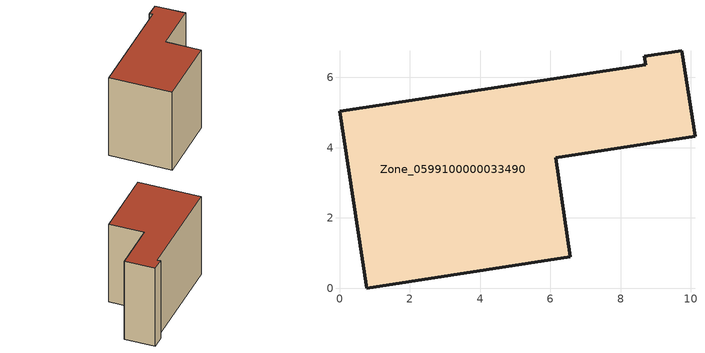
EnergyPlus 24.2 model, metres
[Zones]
Zone_0599100000033490
 floor ground (C_G): 0,5.04 8.72,6.36 8.68,6.6 9.74,6.76 10.12,4.32 6.15,3.71 6.57,0.9 0.77,0 z0
 wall outside (C_F): 0.77,0 6.57,0.9 6.15,3.71 10.12,4.32 9.74,6.76 8.68,6.6 8.72,6.36 0,5.04 0.77,0 z0:7.04
 roof outside (C_R): 8.72,6.36 0,5.04 0.77,0 6.57,0.9 6.15,3.71 10.12,4.32 9.74,6.76 8.68,6.6 z7.04
[BUILDING]
Pand.0599100000033490: North Axis=0; Terrain=City; Loads Convergence Tolerance Value=0.04; Temperature Convergence Tolerance Value=0.4; Solar Distribution=FullExterior; Maximum Number of Warmup Days=25; Minimum Number of Warmup Days=1
[Site:Location]
Rotterdam.The.Hague.AP_ZH_NLD Design_Conditions: Latitude=51.96; Longitude=4.45; Time Zone=1; Elevation=-4.5
[SITE:GROUNDTEMPERATURE:BUILDINGSURFACE]
18, 18, 18, 18, 18, 18, 18, 18, 18, 18, 18, 18
[MATERIAL] Thermal Absorptance=0.9; Solar Absorptance=0.7; Visible Absorptance=0.7
Name | Roughness | Thickness | Conductivity | Density | Specific Heat
G.TI.1946 | MediumSmooth | 0.15 | 1 | 540 | 1210
F.TI.1946 | Rough | 0.3 | 0.857143 | 1920 | 840
R.TI.1946 | MediumRough | 0.2 | 0.1 | 1500 | 1000
[CONSTRUCTION]
C_G: G.TI.1946
C_F: F.TI.1946
C_R: R.TI.1946
[ZONE]
Zone_0599100000033490: Type=1; Multiplier=1; Ceiling Height=Autocalculate; Volume=Autocalculate; Floor Area=autocalculate; Part of Total Floor Area=Yes
[ZONEINFILTRATION:DESIGNFLOWRATE]
Infil_Zone_0599100000033490: Zone or ZoneList or Space or SpaceList=Zone_0599100000033490; Schedule=AlwaysOn; Design Flow Rate Calculation Method=Flow/Area; Flow Rate per Floor Area=0.003; Constant Term Coefficient=1; Temperature Term Coefficient=0; Velocity Term Coefficient=0; Velocity Squared Term Coefficient=0
[HVACTEMPLATE:ZONE:IDEALLOADSAIRSYSTEM]
Zone_0599100000033490: Maximum Heating Supply Air Temperature=50; Minimum Cooling Supply Air Temperature=13; Maximum Heating Supply Air Humidity Ratio=0.0156; Minimum Cooling Supply Air Humidity Ratio=0.0077; Heating Limit=NoLimit; Cooling Limit=NoLimit; Dehumidification Control Type=ConstantSensibleHeatRatio; Cooling Sensible Heat Ratio=0.7; Dehumidification Setpoint=60; Humidification Control Type=None; Humidification Setpoint=30; Outdoor Air Method=None; Outdoor Air Flow Rate per Person=0.00944; Outdoor Air Flow Rate per Zone Floor Area=0; Outdoor Air Flow Rate per Zone=0; Demand Controlled Ventilation Type=None; Outdoor Air Economizer Type=NoEconomizer; Heat Recovery Type=None; Sensible Heat Recovery Effectiveness=0.7; Latent Heat Recovery Effectiveness=0.65
[ZONECONTROL:THERMOSTAT]
ThermostatControl_Zone_0599100000033490: Zone or ZoneList=Zone_0599100000033490; Control Type Schedule=DualSetpointControlType; Control 1=Thermostat_Zone_0599100000033490; Temperature Difference Between Cutout And Setpoint=0
[THERMOSTATSETPOINT:DUALSETPOINT]
Thermostat_Zone_0599100000033490: Heating Setpoint Temperature Schedule=HeatingSetpoint_Zone_0599100000033490; Cooling Setpoint Temperature Schedule=CoolingSetpoint_Zone_0599100000033490
[SCHEDULE:COMPACT]
HeatingSetpoint_Zone_0599100000033490: Through: 12/31, For: AllDays, Until: 24:00, 21
CoolingSetpoint_Zone_0599100000033490: Through: 12/31, For: AllDays, Until: 24:00, 24
DualSetpointControlType: Through: 12/31, For: AllDays, Until: 24:00, 4
AlwaysOn: Through: 12/31, For: AllDays, Until: 24:00, 1
